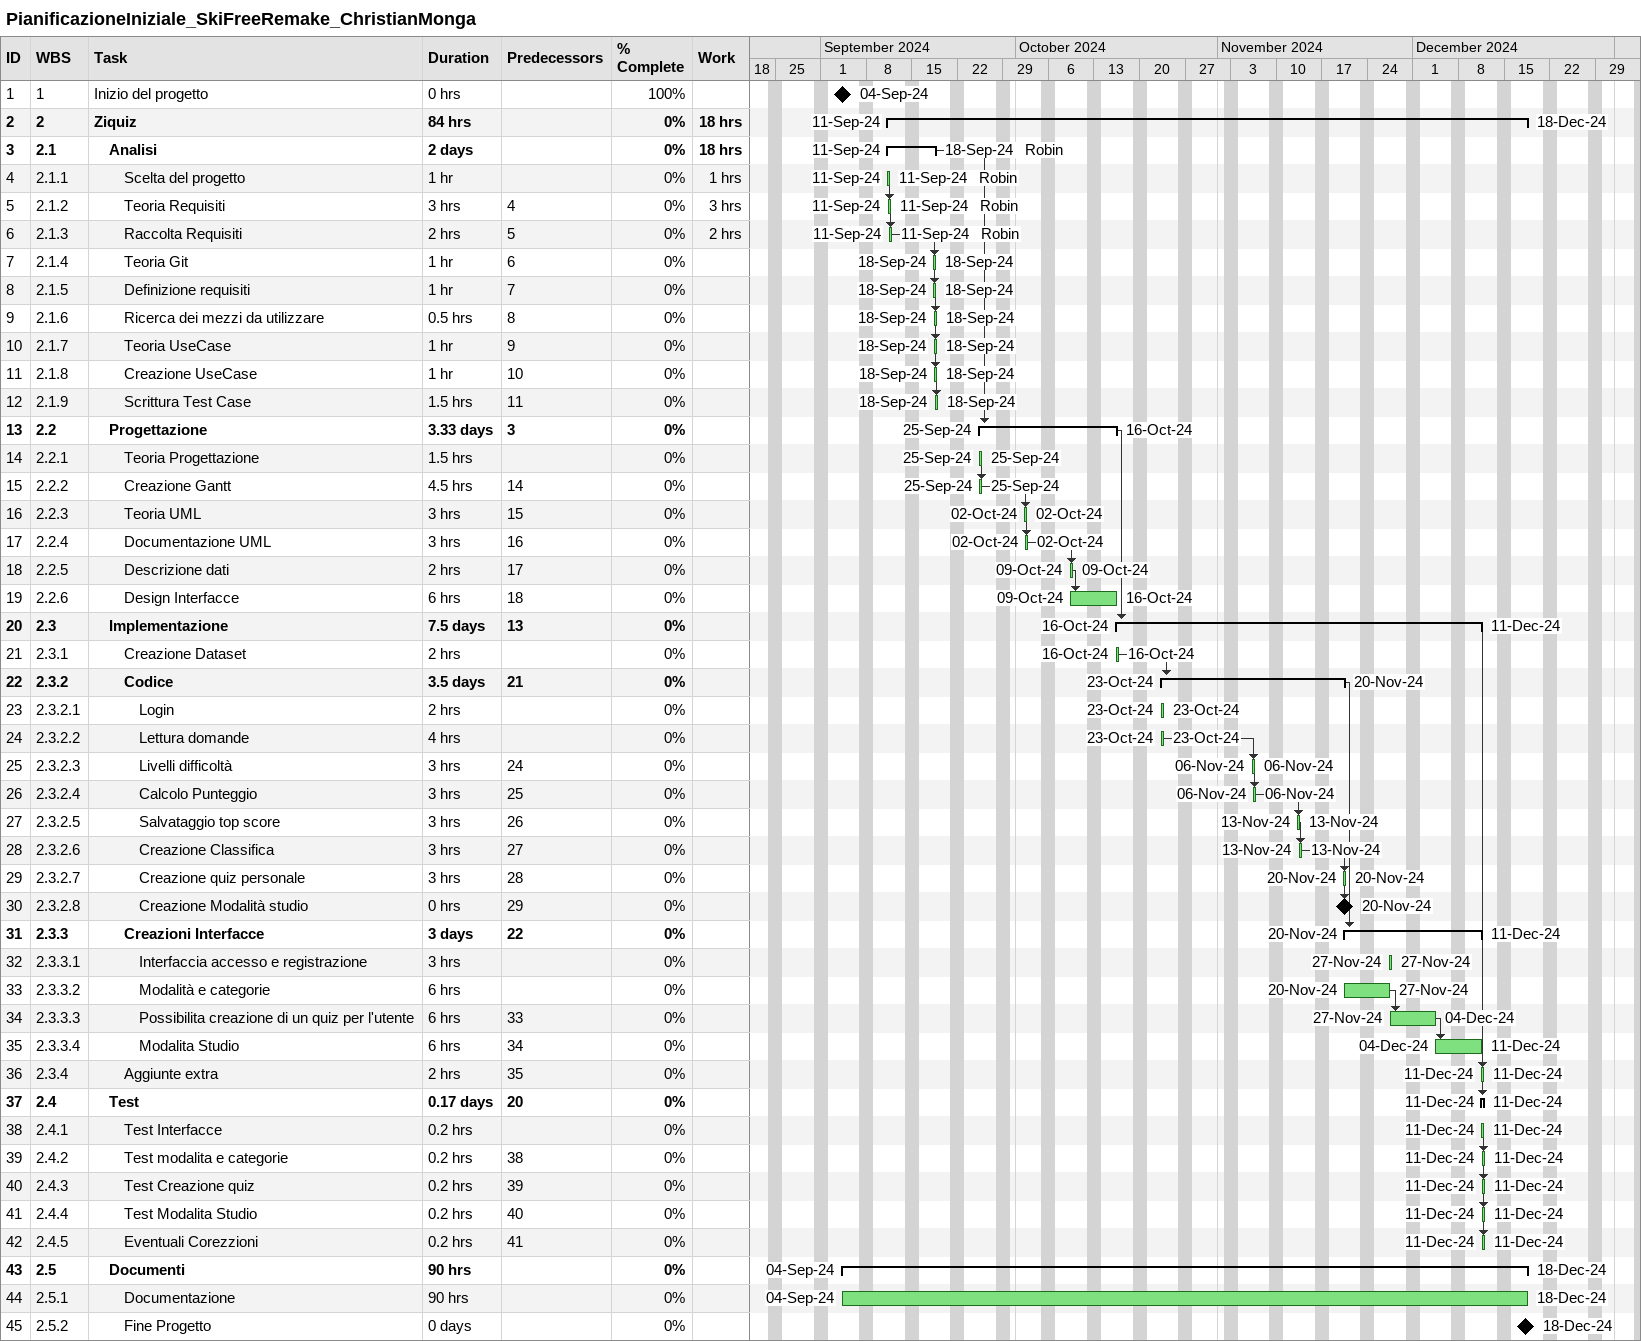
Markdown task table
PianificazioneIniziale_SkiFreeRemake_ChristianMonga

| ID | WBS | Task | Duration | Start | Finish | Predecessors | Resources | % complete | Work (h) |
|---|---|---|---|---|---|---|---|---|---|
| 1 | 1 | Inizio del progetto | 0h | 2024-09-04 | 2024-09-04 |  |  | 100 |  |
| 2 | 2 | **Ziquiz** | 84h | 2024-09-11 | 2024-12-18 |  |  | 0 | 18 |
| 3 | 2.1 | **Analisi** | 2d | 2024-09-11 | 2024-09-18 |  | Robin | 0 | 18 |
| 4 | 2.1.1 | Scelta del progetto | 1h | 2024-09-11 | 2024-09-11 |  | Robin | 0 | 1 |
| 5 | 2.1.2 | Teoria Requisiti | 3h | 2024-09-11 | 2024-09-11 | 4 | Robin | 0 | 3 |
| 6 | 2.1.3 | Raccolta Requisiti | 2h | 2024-09-11 | 2024-09-11 | 5 | Robin | 0 | 2 |
| 7 | 2.1.4 | Teoria Git | 1h | 2024-09-18 | 2024-09-18 | 6 |  | 0 |  |
| 8 | 2.1.5 | Definizione requisiti | 1h | 2024-09-18 | 2024-09-18 | 7 |  | 0 |  |
| 9 | 2.1.6 | Ricerca dei mezzi da utilizzare | 0.5h | 2024-09-18 | 2024-09-18 | 8 |  | 0 |  |
| 10 | 2.1.7 | Teoria UseCase | 1h | 2024-09-18 | 2024-09-18 | 9 |  | 0 |  |
| 11 | 2.1.8 | Creazione UseCase | 1h | 2024-09-18 | 2024-09-18 | 10 |  | 0 |  |
| 12 | 2.1.9 | Scrittura Test Case | 1.5h | 2024-09-18 | 2024-09-18 | 11 |  | 0 |  |
| 13 | 2.2 | **Progettazione** | 3.33d | 2024-09-25 | 2024-10-16 | 3 |  | 0 |  |
| 14 | 2.2.1 | Teoria Progettazione | 1.5h | 2024-09-25 | 2024-09-25 |  |  | 0 |  |
| 15 | 2.2.2 | Creazione Gantt | 4.5h | 2024-09-25 | 2024-09-25 | 14 |  | 0 |  |
| 16 | 2.2.3 | Teoria UML | 3h | 2024-10-02 | 2024-10-02 | 15 |  | 0 |  |
| 17 | 2.2.4 | Documentazione UML | 3h | 2024-10-02 | 2024-10-02 | 16 |  | 0 |  |
| 18 | 2.2.5 | Descrizione dati | 2h | 2024-10-09 | 2024-10-09 | 17 |  | 0 |  |
| 19 | 2.2.6 | Design Interfacce | 6h | 2024-10-09 | 2024-10-16 | 18 |  | 0 |  |
| 20 | 2.3 | **Implementazione** | 7.5d | 2024-10-16 | 2024-12-11 | 13 |  | 0 |  |
| 21 | 2.3.1 | Creazione Dataset | 2h | 2024-10-16 | 2024-10-16 |  |  | 0 |  |
| 22 | 2.3.2 | **Codice** | 3.5d | 2024-10-23 | 2024-11-20 | 21 |  | 0 |  |
| 23 | 2.3.2.1 | Login | 2h | 2024-10-23 | 2024-10-23 |  |  | 0 |  |
| 24 | 2.3.2.2 | Lettura domande | 4h | 2024-10-23 | 2024-10-23 |  |  | 0 |  |
| 25 | 2.3.2.3 | Livelli difficoltà | 3h | 2024-11-06 | 2024-11-06 | 24 |  | 0 |  |
| 26 | 2.3.2.4 | Calcolo Punteggio | 3h | 2024-11-06 | 2024-11-06 | 25 |  | 0 |  |
| 27 | 2.3.2.5 | Salvataggio top score | 3h | 2024-11-13 | 2024-11-13 | 26 |  | 0 |  |
| 28 | 2.3.2.6 | Creazione Classifica | 3h | 2024-11-13 | 2024-11-13 | 27 |  | 0 |  |
| 29 | 2.3.2.7 | Creazione quiz personale | 3h | 2024-11-20 | 2024-11-20 | 28 |  | 0 |  |
| 30 | 2.3.2.8 | Creazione Modalità studio | 0h | 2024-11-20 | 2024-11-20 | 29 |  | 0 |  |
| 31 | 2.3.3 | **Creazioni Interfacce** | 3d | 2024-11-20 | 2024-12-11 | 22 |  | 0 |  |
| 32 | 2.3.3.1 | Interfaccia accesso e registrazione | 3h | 2024-11-27 | 2024-11-27 |  |  | 0 |  |
| 33 | 2.3.3.2 | Modalità e categorie | 6h | 2024-11-20 | 2024-11-27 |  |  | 0 |  |
| 34 | 2.3.3.3 | Possibilita creazione di un quiz per l'utente | 6h | 2024-11-27 | 2024-12-04 | 33 |  | 0 |  |
| 35 | 2.3.3.4 | Modalita Studio | 6h | 2024-12-04 | 2024-12-11 | 34 |  | 0 |  |
| 36 | 2.3.4 | Aggiunte extra | 2h | 2024-12-11 | 2024-12-11 | 35 |  | 0 |  |
| 37 | 2.4 | **Test** | 0.17d | 2024-12-11 | 2024-12-11 | 20 |  | 0 |  |
| 38 | 2.4.1 | Test Interfacce | 0.2h | 2024-12-11 | 2024-12-11 |  |  | 0 |  |
| 39 | 2.4.2 | Test modalita e categorie | 0.2h | 2024-12-11 | 2024-12-11 | 38 |  | 0 |  |
| 40 | 2.4.3 | Test Creazione quiz | 0.2h | 2024-12-11 | 2024-12-11 | 39 |  | 0 |  |
| 41 | 2.4.4 | Test Modalita Studio | 0.2h | 2024-12-11 | 2024-12-11 | 40 |  | 0 |  |
| 42 | 2.4.5 | Eventuali Corezzioni | 0.2h | 2024-12-11 | 2024-12-11 | 41 |  | 0 |  |
| 43 | 2.5 | **Documenti** | 90h | 2024-09-04 | 2024-12-18 |  |  | 0 |  |
| 44 | 2.5.1 | Documentazione | 90h | 2024-09-04 | 2024-12-18 |  |  | 0 |  |
| 45 | 2.5.2 | Fine Progetto | 0d | 2024-12-18 | 2024-12-18 |  |  | 0 |  |
